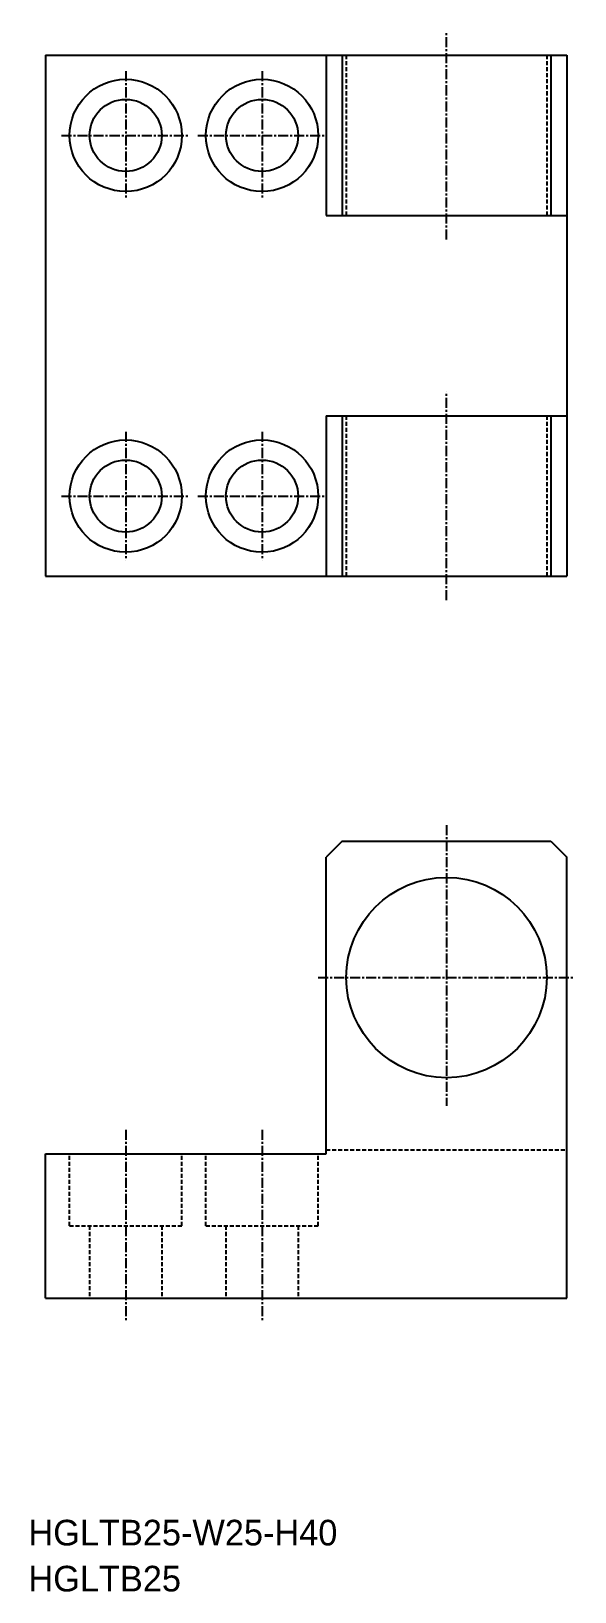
# Model space of a CAD drawing. Extents: x -106 to -38, y 383 to 577.
import ezdxf

# ---------------------------------------------------------------- set-up
doc = ezdxf.new("R2010")
doc.units = 0
doc.linetypes.add('CENTER', pattern=[2, 1.25, -0.25, 0.25, -0.25])
doc.linetypes.add('DASHED', pattern=[0.75, 0.5, -0.25])
doc.layers.get('0').update_dxf_attribs({"linetype": 'CONTINUOUS'})
doc.layers.add('CENTER', color=1, linetype='CENTER')
doc.layers.add('DASHED', color=2, linetype='DASHED')

msp = doc.modelspace()

# ---------------------------------------------------------------- linework, layer by layer
at = {"color": 7, "linetype": 'CONTINUOUS'}
for p, q in [((-104.21, 574.44), (-39.21, 574.44)), ((-104.21, 574.44), (-104.21, 509.44)), ((-69.21, 574.44), (-69.21, 554.44)), ((-67.21, 574.44), (-67.21, 554.44)), ((-41.21, 574.44), (-41.21, 554.44)), ((-39.21, 574.44), (-39.21, 509.44)), ((-69.21, 554.44), (-39.21, 554.44)), ((-69.21, 529.44), (-39.21, 529.44)), ((-69.21, 529.44), (-69.21, 509.44)), ((-67.21, 529.44), (-67.21, 509.44)), ((-41.21, 529.44), (-41.21, 509.44)), ((-104.21, 509.44), (-39.21, 509.44)), ((-67.21, 476.37), (-69.21, 474.37)), ((-67.21, 476.37), (-41.21, 476.37)), ((-41.21, 476.37), (-39.21, 474.37)), ((-69.21, 437.37), (-69.21, 474.37)), ((-39.21, 419.37), (-39.21, 474.37)), ((-104.21, 437.37), (-69.21, 437.37)), ((-104.21, 419.37), (-104.21, 437.37)), ((-104.21, 419.37), (-39.21, 419.37))]:
    msp.add_line(p, q, dxfattribs=at)
at = {"color": 3, "linetype": 'DASHED'}
for p, q in [((-66.71, 574.44), (-66.71, 554.44)), ((-41.71, 574.44), (-41.71, 554.44)), ((-66.71, 529.44), (-66.71, 509.44)), ((-41.71, 529.44), (-41.71, 509.44)), ((-101.21, 428.37), (-101.21, 437.37)), ((-87.21, 428.37), (-87.21, 437.37)), ((-84.21, 428.37), (-84.21, 437.37)), ((-70.21, 428.37), (-70.21, 437.37)), ((-69.21, 437.87), (-39.21, 437.87)), ((-101.21, 428.37), (-87.21, 428.37)), ((-98.71, 428.37), (-98.71, 419.37)), ((-89.71, 428.37), (-89.71, 419.37)), ((-84.21, 428.37), (-70.21, 428.37)), ((-81.71, 428.37), (-81.71, 419.37)), ((-72.71, 428.37), (-72.71, 419.37))]:
    msp.add_line(p, q, dxfattribs=at)
at = {"color": 7, "linetype": 'CONTINUOUS'}
for centre, radius in [((-94.21, 564.44), 7), ((-77.21, 564.44), 7), ((-94.21, 564.44), 4.5), ((-77.21, 564.44), 4.5), ((-94.21, 519.44), 7), ((-77.21, 519.44), 7), ((-94.21, 519.44), 4.5), ((-77.21, 519.44), 4.5), ((-54.21, 459.37), 12.5)]:
    msp.add_circle(centre, radius, dxfattribs=at)
at = {"layer": 'CENTER', "color": 1, "linetype": 'CENTER'}
for p, q in [((-54.21, 551.44), (-54.21, 577.44)), ((-94.21, 572.44), (-94.21, 556.44)), ((-77.21, 572.44), (-77.21, 556.44)), ((-102.21, 564.44), (-86.21, 564.44)), ((-85.21, 564.44), (-69.21, 564.44)), ((-54.21, 506.44), (-54.21, 532.44)), ((-94.21, 527.44), (-94.21, 511.44)), ((-77.21, 527.44), (-77.21, 511.44)), ((-102.21, 519.44), (-86.21, 519.44)), ((-85.21, 519.44), (-69.21, 519.44)), ((-54.21, 478.37), (-54.21, 443.37)), ((-70.21, 459.37), (-38.21, 459.37)), ((-94.21, 440.37), (-94.21, 416.37)), ((-77.21, 440.37), (-77.21, 416.37))]:
    msp.add_line(p, q, dxfattribs=at)
at = {"layer": 'DASHED', "linetype": 'CENTER'}
msp.add_line((-69.21, 529.44), (-69.21, 529.44), dxfattribs=at)

# ---------------------------------------------------------------- texts
at = {"color": 7, "linetype": 'CONTINUOUS'}
for s, p in [('HGLTB25-W25-H40', (-106.34, 388.51)), ('HGLTB25', (-106.34, 382.77))]:
    msp.add_text(s, height=3.2, dxfattribs=at).set_placement(p)

doc.saveas('drawing.dxf')
